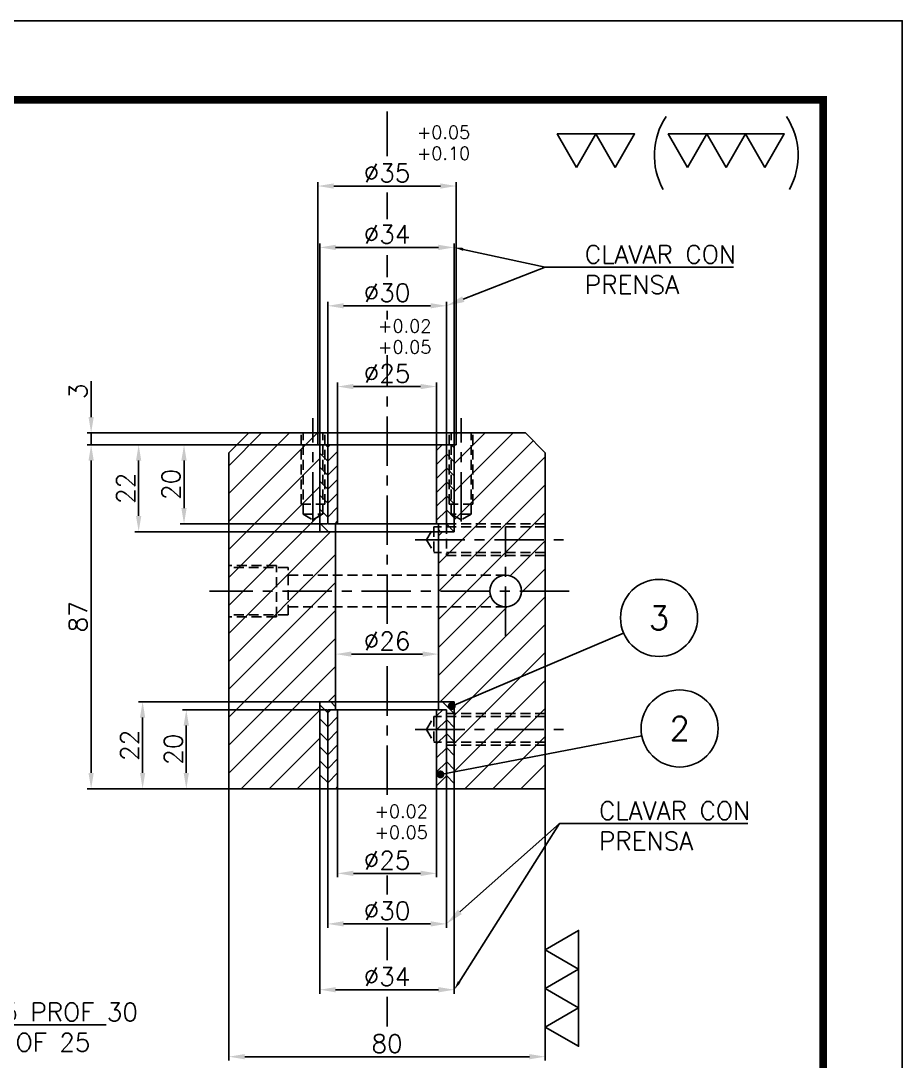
# Model space of a CAD drawing. Extents: x 0 to 840, y 0 to 594.
# Drawn here: x 617.1 to 840, y 330.8 to 594 of the extents above; entities that cross this region are included whole.
import ezdxf
from ezdxf import colors
from ezdxf.entities.mleader import LeaderData, LeaderLine
from ezdxf.enums import TextEntityAlignment as Align
from ezdxf.math import Vec2, Vec3

# ---------------------------------------------------------------- set-up
doc = ezdxf.new("R2010")
doc.units = 0
doc.header["$LTSCALE"] = 10
doc.header["$MEASUREMENT"] = 0
doc.linetypes.add('CENTER', pattern=[2, 1.25, -0.25, 0.25, -0.25])
doc.linetypes.add('HIDDEN', pattern=[0.375, 0.25, -0.125])
doc.layers.get('0').update_dxf_attribs({"linetype": 'CONTINUOUS'})
doc.layers.get('DEFPOINTS').update_dxf_attribs({"linetype": 'CONTINUOUS'})
for name, color, linetype in [('0-CO', 3, 'CONTINUOUS'), ('0-POS', 3, 'CONTINUOUS'), ('CL', 1, 'CENTER'), ('CO', 3, 'CONTINUOUS'), ('OC', 1, 'HIDDEN'), ('POS', 3, 'CONTINUOUS'), ('RY', 5, 'CONTINUOUS')]:
    doc.layers.add(name, color=color, linetype=linetype)
doc.styles.add('ROMANS', font='ROMANS.SHX')
doc.dimstyles.new('2', dxfattribs={"dimscale": 2, "dimtxt": 2.3, "dimasz": 2, "dimexe": 0.5, "dimexo": 0.0625, "dimgap": 0.5, "dimtad": 1, "dimdec": 4, "dimdsep": 46, "dimtxsty": 'ROMANS', "dimcen": -2, "dimclrt": 7, "dimadec": 0, "dimazin": 0, "dimtfac": 0.869565, "dimtdec": 4, "dimtmove": 0, "dimatfit": 3, "dimfxl": 1, "dimtolj": 1, "dimarcsym": 0})
pattern_1 = [(135, (10771.4102, -11132.0623), (-1.76776695, -1.76776695), [])]

# ---------------------------------------------------------------- blocks, each defined once
blk = doc.blocks.new('A3G')
blk.add_lwpolyline([(0, 297), (420, 297), (420, 0), (0, 0)], close=True)
at = {"const_width": 1}
blk.add_lwpolyline([(25, 287), (410, 287), (410, 10), (25, 10)], close=True, dxfattribs=at)
blk = doc.blocks.new('*D64')
at = {"layer": 'CO', "color": 0, "lineweight": -2}
for p, q in [((692.2, 489.88), (692.2, 553.21)), ((727.2, 489.88), (727.2, 553.21)), ((696.2, 552.21), (723.2, 552.21))]:
    blk.add_line(p, q, dxfattribs=at)
at = {"layer": 'CO', "color": 0}
for points in [[(696.2, 552.87), (696.2, 551.54), (692.2, 552.21)], [(723.2, 552.87), (723.2, 551.54), (727.2, 552.21)]]:
    blk.add_solid(points, dxfattribs=at)
at = {"layer": 'DEFPOINTS', "color": 0}
for p in [(727.2, 552.21), (692.2, 489.75), (727.2, 489.75)]:
    blk.add_point(p, dxfattribs=at)
at = {"layer": 'CO', "color": 7, "insert": (709.7, 555.51), "char_height": 4.6, "attachment_point": 5, "style": 'ROMANS'}
blk.add_mtext('\\A1;%%C35', dxfattribs=at)
blk = doc.blocks.new('*D65')
at = {"layer": 'CO', "color": 0, "lineweight": -2}
for p, q in [((696.7, 419.88), (696.7, 434.81)), ((722.7, 419.88), (722.7, 434.81)), ((700.7, 433.81), (718.7, 433.81))]:
    blk.add_line(p, q, dxfattribs=at)
at = {"layer": 'CO', "color": 0}
for points in [[(700.7, 434.48), (700.7, 433.15), (696.7, 433.81)], [(718.7, 434.48), (718.7, 433.15), (722.7, 433.81)]]:
    blk.add_solid(points, dxfattribs=at)
at = {"layer": 'DEFPOINTS', "color": 0}
for p in [(722.7, 433.81), (696.7, 419.75), (722.7, 419.75)]:
    blk.add_point(p, dxfattribs=at)
at = {"layer": 'CO', "color": 7, "insert": (709.7, 437.11), "char_height": 4.6, "attachment_point": 5, "style": 'ROMANS'}
blk.add_mtext('\\A1;%%C26', dxfattribs=at)
blk = doc.blocks.new('*D66')
at = {"layer": 'CO', "color": 0, "lineweight": -2}
for p, q in [((697.2, 399.63), (697.2, 377.35)), ((722.2, 399.63), (722.2, 377.35)), ((701.2, 378.35), (718.2, 378.35))]:
    blk.add_line(p, q, dxfattribs=at)
at = {"layer": 'CO', "color": 0}
for points in [[(701.2, 379.02), (701.2, 377.68), (697.2, 378.35)], [(718.2, 379.02), (718.2, 377.68), (722.2, 378.35)]]:
    blk.add_solid(points, dxfattribs=at)
at = {"layer": 'DEFPOINTS', "color": 0}
for p in [(697.2, 399.75), (722.2, 399.75), (722.2, 378.35)]:
    blk.add_point(p, dxfattribs=at)
at = {"layer": 'CO', "color": 7, "insert": (709.7, 381.65), "char_height": 4.6, "attachment_point": 5, "style": 'ROMANS'}
blk.add_mtext('\\A1;%%C25', dxfattribs=at)
blk = doc.blocks.new('*D67')
at = {"layer": 'CO', "color": 0, "lineweight": -2}
for p, q in [((694.7, 399.63), (694.7, 364.57)), ((724.7, 399.63), (724.7, 364.57)), ((698.7, 365.57), (720.7, 365.57))]:
    blk.add_line(p, q, dxfattribs=at)
at = {"layer": 'CO', "color": 0}
for points in [[(698.7, 366.24), (698.7, 364.91), (694.7, 365.57)], [(720.7, 366.24), (720.7, 364.91), (724.7, 365.57)]]:
    blk.add_solid(points, dxfattribs=at)
at = {"layer": 'DEFPOINTS', "color": 0}
for p in [(694.7, 399.75), (724.7, 399.75), (724.7, 365.57)]:
    blk.add_point(p, dxfattribs=at)
at = {"layer": 'CO', "color": 7, "insert": (709.7, 368.87), "char_height": 4.6, "attachment_point": 5, "style": 'ROMANS'}
blk.add_mtext('\\A1;%%C30', dxfattribs=at)
blk = doc.blocks.new('*D68')
at = {"layer": 'CO', "color": 0, "lineweight": -2}
for p, q in [((669.7, 399.63), (669.7, 330.98)), ((749.7, 399.63), (749.7, 330.98)), ((673.7, 331.98), (745.7, 331.98))]:
    blk.add_line(p, q, dxfattribs=at)
at = {"layer": 'CO', "color": 0}
for points in [[(673.7, 332.65), (673.7, 331.31), (669.7, 331.98)], [(745.7, 332.65), (745.7, 331.31), (749.7, 331.98)]]:
    blk.add_solid(points, dxfattribs=at)
at = {"layer": 'DEFPOINTS', "color": 0}
for p in [(669.7, 399.75), (749.7, 399.75), (749.7, 331.98)]:
    blk.add_point(p, dxfattribs=at)
at = {"layer": 'CO', "color": 7, "insert": (709.7, 335.28), "char_height": 4.6, "attachment_point": 5, "style": 'ROMANS'}
blk.add_mtext('\\A1;80', dxfattribs=at)
blk = doc.blocks.new('*D69')
at = {"layer": 'CO', "color": 0, "lineweight": -2}
for p, q in [((634.85, 493.75), (634.85, 502.82)), ((674.57, 489.75), (633.85, 489.75)), ((634.85, 486.75), (634.85, 489.75)), ((692.07, 486.75), (633.85, 486.75)), ((634.85, 482.75), (634.85, 478.75))]:
    blk.add_line(p, q, dxfattribs=at)
at = {"layer": 'CO', "color": 0}
for points in [[(634.18, 493.75), (635.51, 493.75), (634.85, 489.75)], [(634.18, 482.75), (635.51, 482.75), (634.85, 486.75)]]:
    blk.add_solid(points, dxfattribs=at)
at = {"layer": 'DEFPOINTS', "color": 0}
for p in [(634.85, 489.75), (674.7, 489.75), (692.2, 486.75)]:
    blk.add_point(p, dxfattribs=at)
at = {"layer": 'CO', "color": 7, "insert": (631.55, 500.29), "char_height": 4.6, "attachment_point": 5, "rotation": 90, "style": 'ROMANS'}
blk.add_mtext('\\A1;3', dxfattribs=at)
blk = doc.blocks.new('*D70')
at = {"layer": 'CO', "color": 0, "lineweight": -2}
for p, q in [((692.07, 486.75), (657.34, 486.75)), ((658.34, 482.75), (658.34, 470.75)), ((694.57, 466.75), (657.34, 466.75))]:
    blk.add_line(p, q, dxfattribs=at)
at = {"layer": 'CO', "color": 0}
for points in [[(657.67, 482.75), (659.01, 482.75), (658.34, 486.75)], [(657.67, 470.75), (659.01, 470.75), (658.34, 466.75)]]:
    blk.add_solid(points, dxfattribs=at)
at = {"layer": 'DEFPOINTS', "color": 0}
for p in [(692.2, 486.75), (658.34, 466.75), (694.7, 466.75)]:
    blk.add_point(p, dxfattribs=at)
at = {"layer": 'CO', "color": 7, "insert": (655.04, 476.75), "char_height": 4.6, "attachment_point": 5, "rotation": 90, "style": 'ROMANS'}
blk.add_mtext('\\A1;20', dxfattribs=at)
blk = doc.blocks.new('*D71')
at = {"layer": 'CO', "color": 0, "lineweight": -2}
for p, q in [((694.57, 419.75), (657.92, 419.75)), ((658.92, 415.75), (658.92, 403.75)), ((669.57, 399.75), (657.92, 399.75))]:
    blk.add_line(p, q, dxfattribs=at)
at = {"layer": 'CO', "color": 0}
for points in [[(658.25, 415.75), (659.58, 415.75), (658.92, 419.75)], [(658.25, 403.75), (659.58, 403.75), (658.92, 399.75)]]:
    blk.add_solid(points, dxfattribs=at)
at = {"layer": 'DEFPOINTS', "color": 0}
for p in [(694.7, 419.75), (658.92, 399.75), (669.7, 399.75)]:
    blk.add_point(p, dxfattribs=at)
at = {"layer": 'CO', "color": 7, "insert": (655.62, 409.75), "char_height": 4.6, "attachment_point": 5, "rotation": 90, "style": 'ROMANS'}
blk.add_mtext('\\A1;20', dxfattribs=at)
blk = doc.blocks.new('*D72')
at = {"layer": 'CO', "color": 0, "lineweight": -2}
for p, q in [((692.07, 486.75), (633.85, 486.75)), ((634.85, 403.75), (634.85, 482.75)), ((669.57, 399.75), (633.85, 399.75))]:
    blk.add_line(p, q, dxfattribs=at)
at = {"layer": 'CO', "color": 0}
for points in [[(634.18, 482.75), (635.51, 482.75), (634.85, 486.75)], [(634.18, 403.75), (635.51, 403.75), (634.85, 399.75)]]:
    blk.add_solid(points, dxfattribs=at)
at = {"layer": 'DEFPOINTS', "color": 0}
for p in [(634.85, 486.75), (692.2, 486.75), (669.7, 399.75)]:
    blk.add_point(p, dxfattribs=at)
at = {"layer": 'CO', "color": 7, "insert": (631.55, 443.25), "char_height": 4.6, "attachment_point": 5, "rotation": 90, "style": 'ROMANS'}
blk.add_mtext('\\A1;87', dxfattribs=at)
blk = doc.blocks.new('TOL')
at = {"layer": '0-CO', "style": 'ROMANS'}
for tag, p in [('TOLSUP', (2.34, 3.94)), ('TOLINF', (2.34, 1.29))]:
    blk.add_attdef(tag, p, '', height=1.64, dxfattribs=at)
blk = doc.blocks.new('*D74')
at = {"layer": 'CO', "color": 0, "lineweight": -2}
for p, q in [((697.2, 486.88), (697.2, 502.49)), ((701.2, 501.49), (718.2, 501.49)), ((722.2, 486.88), (722.2, 502.49))]:
    blk.add_line(p, q, dxfattribs=at)
at = {"layer": 'CO', "color": 0}
for points in [[(701.2, 502.15), (701.2, 500.82), (697.2, 501.49)], [(718.2, 502.15), (718.2, 500.82), (722.2, 501.49)]]:
    blk.add_solid(points, dxfattribs=at)
at = {"layer": 'DEFPOINTS', "color": 0}
for p in [(722.2, 501.49), (697.2, 486.75), (722.2, 486.75)]:
    blk.add_point(p, dxfattribs=at)
at = {"layer": 'CO', "color": 7, "insert": (709.7, 504.79), "char_height": 4.6, "attachment_point": 5, "style": 'ROMANS'}
blk.add_mtext('\\A1;%%C25', dxfattribs=at)
blk = doc.blocks.new('*D75')
at = {"layer": 'CO', "color": 0, "lineweight": -2}
for p, q in [((694.7, 486.88), (694.7, 522.91)), ((698.7, 521.91), (720.7, 521.91)), ((724.7, 486.88), (724.7, 522.91))]:
    blk.add_line(p, q, dxfattribs=at)
at = {"layer": 'CO', "color": 0}
for points in [[(698.7, 522.58), (698.7, 521.25), (694.7, 521.91)], [(720.7, 522.58), (720.7, 521.25), (724.7, 521.91)]]:
    blk.add_solid(points, dxfattribs=at)
at = {"layer": 'DEFPOINTS', "color": 0}
for p in [(724.7, 521.91), (694.7, 486.75), (724.7, 486.75)]:
    blk.add_point(p, dxfattribs=at)
at = {"layer": 'CO', "color": 7, "insert": (709.7, 525.21), "char_height": 4.6, "attachment_point": 5, "style": 'ROMANS'}
blk.add_mtext('\\A1;%%C30', dxfattribs=at)
blk = doc.blocks.new('*D77')
at = {"layer": 'CO', "color": 0, "lineweight": -2}
for p, q in [((692.57, 421.75), (646.87, 421.75)), ((647.87, 403.75), (647.87, 417.75)), ((669.57, 399.75), (646.87, 399.75))]:
    blk.add_line(p, q, dxfattribs=at)
at = {"layer": 'CO', "color": 0}
for points in [[(647.2, 417.75), (648.53, 417.75), (647.87, 421.75)], [(647.2, 403.75), (648.53, 403.75), (647.87, 399.75)]]:
    blk.add_solid(points, dxfattribs=at)
at = {"layer": 'DEFPOINTS', "color": 0}
for p in [(647.87, 421.75), (692.7, 421.75), (669.7, 399.75)]:
    blk.add_point(p, dxfattribs=at)
at = {"layer": 'CO', "color": 7, "insert": (644.57, 410.75), "char_height": 4.6, "attachment_point": 5, "rotation": 90, "style": 'ROMANS'}
blk.add_mtext('\\A1;22', dxfattribs=at)
blk = doc.blocks.new('*D78')
at = {"layer": 'CO', "color": 0, "lineweight": -2}
for p, q in [((692.07, 486.75), (645.87, 486.75)), ((646.87, 482.75), (646.87, 468.75)), ((692.57, 464.75), (645.87, 464.75))]:
    blk.add_line(p, q, dxfattribs=at)
at = {"layer": 'CO', "color": 0}
for points in [[(646.2, 482.75), (647.53, 482.75), (646.87, 486.75)], [(646.2, 468.75), (647.53, 468.75), (646.87, 464.75)]]:
    blk.add_solid(points, dxfattribs=at)
at = {"layer": 'DEFPOINTS', "color": 0}
for p in [(692.2, 486.75), (646.87, 464.75), (692.7, 464.75)]:
    blk.add_point(p, dxfattribs=at)
at = {"layer": 'CO', "color": 7, "insert": (643.57, 475.75), "char_height": 4.6, "attachment_point": 5, "rotation": 90, "style": 'ROMANS'}
blk.add_mtext('\\A1;22', dxfattribs=at)
blk = doc.blocks.new('*D79')
at = {"layer": 'CO', "color": 0, "lineweight": -2}
for p, q in [((692.7, 399.63), (692.7, 347.92)), ((726.7, 399.63), (726.7, 347.92)), ((696.7, 348.92), (722.7, 348.92))]:
    blk.add_line(p, q, dxfattribs=at)
at = {"layer": 'CO', "color": 0}
for points in [[(696.7, 349.58), (696.7, 348.25), (692.7, 348.92)], [(722.7, 349.58), (722.7, 348.25), (726.7, 348.92)]]:
    blk.add_solid(points, dxfattribs=at)
at = {"layer": 'DEFPOINTS', "color": 0}
for p in [(692.7, 399.75), (726.7, 399.75), (726.7, 348.92)]:
    blk.add_point(p, dxfattribs=at)
at = {"layer": 'CO', "color": 7, "insert": (709.7, 352.22), "char_height": 4.6, "attachment_point": 5, "style": 'ROMANS'}
blk.add_mtext('\\A1;%%C34', dxfattribs=at)
blk = doc.blocks.new('*D80')
at = {"layer": 'CO', "color": 0, "lineweight": -2}
for p, q in [((692.7, 486.88), (692.7, 537.68)), ((726.7, 486.88), (726.7, 537.68)), ((696.7, 536.68), (722.7, 536.68))]:
    blk.add_line(p, q, dxfattribs=at)
at = {"layer": 'CO', "color": 0}
for points in [[(696.7, 537.35), (696.7, 536.01), (692.7, 536.68)], [(722.7, 537.35), (722.7, 536.01), (726.7, 536.68)]]:
    blk.add_solid(points, dxfattribs=at)
at = {"layer": 'DEFPOINTS', "color": 0}
for p in [(726.7, 536.68), (692.7, 486.75), (726.7, 486.75)]:
    blk.add_point(p, dxfattribs=at)
at = {"layer": 'CO', "color": 7, "insert": (709.7, 539.98), "char_height": 4.6, "attachment_point": 5, "style": 'ROMANS'}
blk.add_mtext('\\A1;%%C34', dxfattribs=at)
blk = doc.blocks.new('POS')
at = {"layer": '0-POS'}
blk.add_circle((0, 0), 6.5, dxfattribs=at)
at = {"layer": '0-POS', "style": 'ROMANS', "flags": 4}
blk.add_attdef('P', text='', height=4, dxfattribs=at).set_placement((0, 0), align=Align.MIDDLE)

msp = doc.modelspace()

# ---------------------------------------------------------------- hatches: boundary and pattern name
at = {"layer": 'RY'}
h = msp.add_hatch(dxfattribs=at)
h.set_pattern_fill('ANSI31', color=256, scale=40, style=0)
h.set_pattern_definition([(45, (10771.41, -11132.0623), (-3.5355339, 3.5355339), [])])
h.paths.add_polyline_path([(749.69673, 484.75281), (744.69673, 489.75281), (727.19673, 489.75281), (727.19673, 486.75281), (726.69673, 486.75281), (726.69673, 464.75281), (722.69673, 464.75281), (722.69673, 462.75281), (749.69673, 462.75281)])
h.paths.add_polyline_path([(739.69673, 462.75281), (722.69673, 462.75281), (722.69673, 449.75281), (735.69673, 449.75281, -0.414213562), (739.69673, 453.75281)])
h.paths.add_polyline_path([(749.69673, 462.75281), (739.69673, 462.75281), (739.69673, 453.75281, -0.414213562), (743.69673, 449.75281), (749.69673, 449.75281)])
h.paths.add_polyline_path([(735.69673, 449.75281), (722.69673, 449.75281), (722.69673, 421.75281), (726.69673, 421.75281), (726.69673, 414.75281), (749.69673, 414.75281), (749.69673, 449.75281), (743.69673, 449.75281, -1)])
h.paths.add_polyline_path([(749.69673, 414.75281), (726.69673, 414.75281), (726.69673, 399.75281), (749.69673, 399.75281)])
h.paths.add_polyline_path([(692.69673, 421.75281), (696.69673, 421.75281), (696.69673, 449.75281), (669.69673, 449.75281), (669.69673, 399.75281), (692.69673, 399.75281)])
h.paths.add_polyline_path([(696.69673, 464.75281), (692.69673, 464.75281), (692.69673, 486.75281), (692.19673, 486.75281), (692.19673, 489.75281), (674.69673, 489.75281), (669.69673, 484.75281), (669.69673, 449.75281), (696.69673, 449.75281)])
h = msp.add_hatch(dxfattribs=at)
h.set_pattern_fill('ANSI31', color=256, scale=20, angle=90, style=0)
h.set_pattern_definition(pattern_1)
h.paths.add_polyline_path([(726.69673, 486.75281), (724.69673, 486.75281), (724.69673, 466.75281), (722.69673, 466.75281), (722.69673, 464.75281), (726.69673, 464.75281)])
h.paths.add_polyline_path([(696.69673, 466.75281), (694.69673, 466.75281), (694.69673, 486.75281), (692.69673, 486.75281), (692.69673, 464.75281), (696.69673, 464.75281)])
h = msp.add_hatch(dxfattribs=at)
h.set_pattern_fill('ANSI31', color=256, scale=20, style=0)
h.set_pattern_definition([(45, (11663.616, -11677.961), (-1.76776695, 1.76776695), [])])
h.paths.add_polyline_path([(722.19673, 466.75281), (724.69673, 466.75281), (724.69673, 486.75281), (722.19673, 486.75281)])
h.paths.add_polyline_path([(697.19673, 486.75281), (694.69673, 486.75281), (694.69673, 466.75281), (697.19673, 466.75281)])
h.paths.add_polyline_path([(724.69673, 419.75281), (722.19673, 419.75281), (722.19673, 399.75281), (724.69673, 399.75281)])
h.paths.add_polyline_path([(697.19673, 419.75281), (694.69673, 419.75281), (694.69673, 399.75281), (697.19673, 399.75281)])
h = msp.add_hatch(dxfattribs=at)
h.set_pattern_fill('ANSI31', color=256, scale=20, angle=90, style=0)
h.set_pattern_definition(pattern_1)
h.paths.add_polyline_path([(694.69673, 419.75281), (696.69673, 419.75281), (696.69673, 421.75281), (692.69673, 421.75281), (692.69673, 399.75281), (694.69673, 399.75281)])
h.paths.add_polyline_path([(726.69673, 410.75281), (724.69673, 410.75281), (724.69673, 399.75281), (726.69673, 399.75281)])
h.paths.add_polyline_path([(726.69673, 410.75281), (726.69673, 411.50281), (724.69673, 411.50281), (724.69673, 410.75281)])
h.paths.add_polyline_path([(726.69673, 414.75281), (724.69673, 414.75281), (724.69673, 411.50281), (726.69673, 411.50281)])
h.paths.add_polyline_path([(726.69673, 418.00281), (724.69673, 418.00281), (724.69673, 414.75281), (726.69673, 414.75281)])
h.paths.add_polyline_path([(724.69673, 418.75281), (724.69673, 418.00281), (726.69673, 418.00281), (726.69673, 418.75281)])
h.paths.add_polyline_path([(726.69673, 421.75281), (722.69673, 421.75281), (722.69673, 419.75281), (724.69673, 419.75281), (724.69673, 418.75281), (726.69673, 418.75281)])

# ---------------------------------------------------------------- linework, layer by layer
for p, q in [((669.69673, 484.75281), (674.69673, 489.75281)), ((744.69673, 489.75281), (674.69673, 489.75281)), ((692.19673, 486.75281), (692.19673, 489.75281)), ((727.19673, 486.75281), (727.19673, 489.75281)), ((744.69673, 489.75281), (749.69673, 484.75281)), ((669.69673, 399.75281), (669.69673, 484.75281)), ((692.19673, 486.75281), (727.19673, 486.75281)), ((692.69673, 486.75281), (692.69673, 464.75281)), ((694.69673, 486.75281), (694.69673, 466.75281)), ((697.19673, 486.75281), (697.19673, 466.75281)), ((722.19673, 466.75281), (722.19673, 486.75281)), ((724.69673, 466.75281), (724.69673, 486.75281)), ((726.69673, 464.75281), (726.69673, 486.75281)), ((749.69673, 399.75281), (749.69673, 484.75281)), ((724.69673, 466.75281), (694.69673, 466.75281)), ((696.69673, 466.75281), (696.69673, 419.75281)), ((722.69673, 419.75281), (722.69673, 466.75281)), ((726.69673, 464.75281), (692.69673, 464.75281)), ((692.69673, 421.75281), (692.69673, 399.75281)), ((726.69673, 421.75281), (692.69673, 421.75281)), ((726.69673, 399.75281), (726.69673, 421.75281)), ((694.69673, 419.75281), (694.69673, 399.75281)), ((724.69673, 419.75281), (694.69673, 419.75281)), ((697.19673, 419.75281), (697.19673, 399.75281)), ((722.19673, 399.75281), (722.19673, 419.75281)), ((724.69673, 399.75281), (724.69673, 419.75281)), ((669.69673, 399.75281), (749.69673, 399.75281))]:
    msp.add_line(p, q)
msp.add_circle((739.69673, 449.75281), 4)
at = {"layer": 'CL'}
for p, q in [((709.69673, 559.73234), (709.69673, 571.04319)), ((709.69673, 543.84369), (709.69673, 550.56984)), ((709.69673, 529.13033), (709.69673, 534.75978)), ((709.69673, 518.40938), (709.69673, 520.63403)), ((709.69673, 441.44731), (709.69673, 509.41527)), ((690.9584, 467.35696), (690.9584, 493.47828)), ((728.43506, 467.35696), (728.43506, 493.47828)), ((739.69673, 438.39141), (739.69673, 466.02462)), ((716.8427, 462.75281), (756.12842, 462.75281)), ((755.75115, 449.75281), (664.76582, 449.75281)), ((709.69673, 398.2338), (709.69673, 432.87352)), ((716.8427, 414.75281), (756.12842, 414.75281)), ((709.69673, 372.97923), (709.69673, 377.79429)), ((709.69673, 356.35673), (709.69673, 364.63153)), ((709.69673, 339.604), (709.69673, 347.13177))]:
    msp.add_line(p, q, dxfattribs=at)
at = {"layer": 'CO'}
for points in [[(757.6291, 556.91536), (762.51741, 565.38215), (752.7408, 565.38215)], [(767.40571, 556.91536), (772.29401, 565.38215), (762.51741, 565.38215)], [(785.72163, 556.91536), (790.60994, 565.38215), (780.83333, 565.38215)], [(795.49824, 556.91536), (800.38655, 565.38215), (790.60994, 565.38215)], [(805.27485, 556.91536), (810.16315, 565.38215), (800.38655, 565.38215)], [(749.69673, 359.04174), (758.16352, 363.93004), (758.16352, 354.15343)], [(749.69673, 349.26513), (758.16352, 354.15343), (758.16352, 344.37682)], [(749.69673, 339.48852), (758.16352, 344.37682), (758.16352, 334.60022)]]:
    msp.add_lwpolyline(points, close=True, dxfattribs=at)
for centre, start, end in [((795.07449, 559.98405), 146.5239677, 209.0231908), ((795.92199, 559.98405), 330.9768092, 33.4760323)]:
    msp.add_arc(centre, 17.76447, start, end, dxfattribs=at)
at = {"layer": 'OC'}
for p, q in [((687.9584, 471.75281), (687.9584, 489.75281)), ((688.4584, 469.19619), (688.4584, 489.75281)), ((693.4584, 469.19619), (693.4584, 489.75281)), ((693.9584, 471.75281), (693.9584, 489.75281)), ((725.43506, 471.75281), (725.43506, 489.75281)), ((725.93506, 469.19619), (725.93506, 489.75281)), ((730.93506, 469.19619), (730.93506, 489.75281)), ((731.43506, 471.75281), (731.43506, 489.75281)), ((687.9584, 471.75281), (693.9584, 471.75281)), ((731.43506, 471.75281), (725.43506, 471.75281)), ((688.4584, 469.19619), (690.9584, 467.75281)), ((688.4584, 469.19619), (693.4584, 469.19619)), ((690.9584, 467.75281), (693.4584, 469.19619)), ((728.43506, 467.75281), (725.93506, 469.19619)), ((730.93506, 469.19619), (725.93506, 469.19619)), ((730.93506, 469.19619), (728.43506, 467.75281)), ((719.69673, 462.75281), (721.57312, 466.00281)), ((749.69673, 466.00281), (721.57312, 466.00281)), ((721.57312, 466.00281), (721.57312, 459.50281)), ((749.69673, 466.75281), (724.69673, 466.75281)), ((724.69673, 466.75281), (724.69673, 458.75281)), ((719.69673, 462.75281), (721.57312, 459.50281)), ((749.69673, 459.50281), (721.57312, 459.50281)), ((749.69673, 458.75281), (724.69673, 458.75281)), ((681.69673, 456.25281), (669.69673, 456.25281)), ((684.69673, 455.75281), (669.69673, 455.75281)), ((681.69673, 443.25281), (681.69673, 456.25281)), ((684.69673, 443.75281), (684.69673, 455.75281)), ((739.69673, 453.75281), (684.69673, 453.75281)), ((739.69673, 445.75281), (684.69673, 445.75281)), ((684.69673, 443.75281), (669.69673, 443.75281)), ((681.69673, 443.25281), (669.69673, 443.25281)), ((749.69673, 418.75281), (724.69673, 418.75281)), ((724.69673, 418.75281), (724.69673, 410.75281)), ((719.69673, 414.75281), (721.57312, 418.00281)), ((749.69673, 418.00281), (721.57312, 418.00281)), ((721.57312, 418.00281), (721.57312, 411.50281)), ((719.69673, 414.75281), (721.57312, 411.50281)), ((749.69673, 411.50281), (721.57312, 411.50281)), ((749.69673, 410.75281), (724.69673, 410.75281))]:
    msp.add_line(p, q, dxfattribs=at)
at = {"layer": 'POS'}
for p, q in [((769.52019, 439.14792), (726.05654, 420.65717)), ((774.12722, 413.16064), (723.20734, 403.38439))]:
    msp.add_line(p, q, dxfattribs=at)
at = {"layer": 'POS', "const_width": 1}
for points in [[(725.55654, 420.65717, 1), (726.55654, 420.65717, 1)], [(722.70734, 403.38439, 1), (723.70734, 403.38439, 1)]]:
    msp.add_lwpolyline(points, format="xyb", close=True, dxfattribs=at)

# ---------------------------------------------------------------- block references
at = {"xscale": 2, "yscale": 2, "zscale": 2}
msp.add_blockref('A3G', (0, 0), dxfattribs=at)
at = {"layer": 'CO', "xscale": 2, "yscale": 2, "zscale": 2}
for p, values in [((712.54462, 556.2661), {'TOLINF': '+0.10', 'TOLSUP': '+0.05'}), ((702.73931, 507.2712), {'TOLINF': '+0.05', 'TOLSUP': '+0.02'}), ((701.84278, 384.50477), {'TOLINF': '+0.05', 'TOLSUP': '+0.02'})]:
    msp.add_blockref('TOL', p, dxfattribs=at).add_auto_attribs(values)
at = {"layer": 'POS', "xscale": 1.5, "yscale": 1.5, "zscale": 1.5}
for p, values in [((778.49203, 442.96481), {'P': '3'}), ((783.70234, 414.99899), {'P': '2'})]:
    msp.add_blockref('POS', p, dxfattribs=at).add_auto_attribs(values)

# ---------------------------------------------------------------- dimensions: what is measured, and where the dimension line sits
at = {"layer": 'CO'}
for base, p1, p2, picture, middle in [((727.19673, 552.20692), (692.19673, 489.75281), (727.19673, 489.75281), '*D64', (709.69673, 555.50692)), ((726.69673, 536.67893), (692.69673, 486.75281), (726.69673, 486.75281), '*D80', (709.69673, 539.97893)), ((722.19673, 501.48512), (697.19673, 486.75281), (722.19673, 486.75281), '*D74', (709.69673, 504.78512)), ((722.69673, 433.81311), (696.69673, 419.75281), (722.69673, 419.75281), '*D65', (709.69673, 437.11311)), ((726.69673, 348.91723), (692.69673, 399.75281), (726.69673, 399.75281), '*D79', (709.69673, 352.21723)), ((724.69673, 365.57275), (694.69673, 399.75281), (724.69673, 399.75281), '*D67', (709.69673, 368.87275)), ((722.19673, 378.34846), (697.19673, 399.75281), (722.19673, 399.75281), '*D66', (709.69673, 381.64846))]:
    dim = msp.add_linear_dim(base=base, p1=p1, p2=p2, text='%%C<>', dimstyle='2', dxfattribs=at)
    dim.commit()
    dim.dimension.update_dxf_attribs({"geometry": picture, "text_midpoint": middle})
dim = msp.add_linear_dim(base=(724.69673, 521.91449), p1=(694.69673, 486.75281), p2=(724.69673, 486.75281), text='%%C<>', dimstyle='2', dxfattribs=at)
dim.commit()
dim.dimension.update_dxf_attribs({"geometry": '*D75', "text_midpoint": (709.69673, 521.91449), "dimtype": 160})
for base, p1, p2, picture, middle in [((634.84505, 489.75281), (692.19673, 486.75281), (674.69673, 489.75281), '*D69', (631.54505, 500.28614)), ((634.84505, 486.75281), (669.69673, 399.75281), (692.19673, 486.75281), '*D72', (631.54505, 443.25281)), ((646.8656, 464.75281), (692.19673, 486.75281), (692.69673, 464.75281), '*D78', (643.5656, 475.75281)), ((658.34014, 466.75281), (692.19673, 486.75281), (694.69673, 466.75281), '*D70', (655.04014, 476.75281)), ((647.8656, 421.75281), (669.69673, 399.75281), (692.69673, 421.75281), '*D77', (644.5656, 410.75281)), ((658.91716, 399.75281), (694.69673, 419.75281), (669.69673, 399.75281), '*D71', (655.61716, 409.75281))]:
    dim = msp.add_linear_dim(base=base, p1=p1, p2=p2, angle=90, dimstyle='2', dxfattribs=at)
    dim.commit()
    dim.dimension.update_dxf_attribs({"geometry": picture, "text_midpoint": middle})
dim = msp.add_linear_dim(base=(749.69673, 331.98007), p1=(669.69673, 399.75281), p2=(749.69673, 399.75281), dimstyle='2', dxfattribs=at)
dim.commit()
dim.dimension.update_dxf_attribs({"geometry": '*D68', "text_midpoint": (709.69673, 335.28007)})

# ---------------------------------------------------------------- leaders
ml = msp.add_multileader_mtext('Standard', dxfattribs=at)
ml.set_content('CLAVAR CON\\PPRENSA', color=7, style='ROMANS')
ml.set_leader_properties(color=256, linetype='ByLayer', lineweight=-1)
ml.build(insert=Vec2(0, 0))
ml.multileader.update_dxf_attribs({"text_left_attachment_type": 6, "text_right_attachment_type": 5, "dogleg_length": 4, "arrow_head_size": 4.6, "scale": 2})
ctx = ml.context
ctx.base_point, ctx.scale, ctx.char_height, ctx.arrow_head_size, ctx.plane_origin = Vec3(757.72987, 531.68565), 2, 4.6, 4.6, Vec3(724.69673, 521.91449)
ctx.left_attachment, ctx.right_attachment = 6, 5
notes = []
notes.append((ctx, [(0, (1, 1, 0), (749.72987, 531.68565), (1, 0), 8, [(0, [(724.69673, 521.91449)], 0, [])])]))
ctx.mtext.insert, ctx.mtext.flow_direction = Vec3(759.72987, 537.20565), 5
ml = msp.add_multileader_mtext('Standard', dxfattribs=at)
ml.set_content('', color=7, style='ROMANS')
ml.set_leader_properties(color=256, linetype='ByLayer', lineweight=-1)
ml.build(insert=Vec2(0, 0))
ml.multileader.update_dxf_attribs({"text_left_attachment_type": 6, "text_right_attachment_type": 5, "dogleg_length": 4, "arrow_head_size": 2.3})
ctx = ml.context
ctx.base_point, ctx.char_height, ctx.arrow_head_size, ctx.landing_gap_size, ctx.plane_origin = Vec3(753.72987, 531.68565), 2.3, 2.3, 1, Vec3(726.69673, 536.67893)
ctx.left_attachment, ctx.right_attachment = 6, 5
notes.append((ctx, [(0, (1, 1, 0), (749.72987, 531.68565), (1, 0), 4, [(0, [(726.69673, 536.67893)], 0, [])])]))
ctx.mtext.insert, ctx.mtext.flow_direction = Vec3(754.72987, 533.98565), 5
ml = msp.add_multileader_mtext('Standard', dxfattribs=at)
ml.set_content('4 AGUJ. %%C6.75 PROF 30\\PRM 8x1.25 PROF 25', color=7, style='ROMANS')
ml.set_leader_properties(color=256, linetype='ByLayer', lineweight=-1)
ml.build(insert=Vec2(0, 0))
ml.multileader.update_dxf_attribs({"text_left_attachment_type": 6, "text_right_attachment_type": 5, "dogleg_length": 4, "arrow_head_size": 4.6, "scale": 2})
ctx = ml.context
ctx.base_point, ctx.scale, ctx.char_height, ctx.arrow_head_size, ctx.plane_origin = Vec3(569.19252, 340.04787), 2, 4.6, 4.6, Vec3(548.43275, 414.75281)
ctx.left_attachment, ctx.right_attachment = 6, 5
notes.append((ctx, [(0, (1, 1, 0), (561.19252, 340.04787), (1, 0), 8, [(0, [(548.43275, 414.75281)], 0, [])])]))
ctx.mtext.insert, ctx.mtext.flow_direction = Vec3(571.19252, 345.56787), 5
ml = msp.add_multileader_mtext('Standard', dxfattribs=at)
ml.set_content('CLAVAR CON\\PPRENSA', color=7, style='ROMANS')
ml.set_leader_properties(color=256, linetype='ByLayer', lineweight=-1)
ml.build(insert=Vec2(0, 0))
ml.multileader.update_dxf_attribs({"text_left_attachment_type": 6, "text_right_attachment_type": 5, "dogleg_length": 4, "arrow_head_size": 4.6, "scale": 2})
ctx = ml.context
ctx.base_point, ctx.scale, ctx.char_height, ctx.arrow_head_size, ctx.plane_origin = Vec3(761.31463, 390.99564), 2, 4.6, 4.6, Vec3(724.69673, 361.85434)
ctx.left_attachment, ctx.right_attachment = 6, 5
notes.append((ctx, [(0, (1, 1, 0), (753.31463, 390.99564), (1, 0), 8, [(0, [(724.69673, 365.57275)], 0, [])])]))
ctx.mtext.insert, ctx.mtext.flow_direction = Vec3(763.31463, 396.51564), 5
ml = msp.add_multileader_mtext('Standard', dxfattribs=at)
ml.set_content('', color=7, style='ROMANS')
ml.set_leader_properties(color=256, linetype='ByLayer', lineweight=-1)
ml.build(insert=Vec2(0, 0))
ml.multileader.update_dxf_attribs({"text_left_attachment_type": 6, "text_right_attachment_type": 5, "dogleg_length": 4, "arrow_head_size": 2.3})
ctx = ml.context
ctx.base_point, ctx.char_height, ctx.arrow_head_size, ctx.landing_gap_size, ctx.plane_origin = Vec3(757.31463, 390.99564), 2.3, 2.3, 1, Vec3(726.69673, 348.91723)
ctx.left_attachment, ctx.right_attachment = 6, 5
notes.append((ctx, [(0, (1, 1, 0), (753.31463, 390.99564), (1, 0), 4, [(0, [(726.69673, 348.91723)], 0, [])])]))
ctx.mtext.insert, ctx.mtext.flow_direction = Vec3(758.31463, 393.29564), 5
for ctx, leaders in notes:
    for number, flags, end, landing, length, lines in leaders:
        leader = LeaderData()
        leader.index, (leader.has_last_leader_line, leader.has_dogleg_vector, leader.attachment_direction) = number, flags
        leader.last_leader_point, leader.dogleg_vector, leader.dogleg_length = Vec3(end), Vec3(landing), length
        for number, points, colour, breaks in lines:
            line = LeaderLine()
            line.index, line.vertices, line.color, line.breaks = number, Vec3.list(points), colors.encode_raw_color(colour), breaks
            leader.lines.append(line)
        ctx.leaders.append(leader)

doc.saveas('drawing.dxf')
